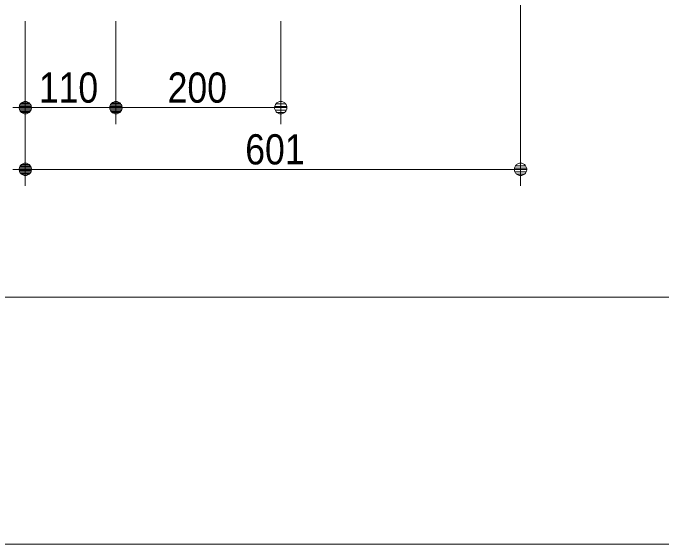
# Model space of a CAD drawing. Units: millimetres, scale not verified. Extents: x -6062 to 6062, y -3045 to 3045.
# Drawn here: x -4738 to -3951, y -2770 to -2125 of the extents above; entities that cross this region are included whole.
import ezdxf
from ezdxf.enums import TextEntityAlignment as Align

# ---------------------------------------------------------------- set-up
doc = ezdxf.new("R2010")
doc.units = ezdxf.units.MM
doc.header["$LTSCALE"] = 20
for name, color, linetype, lineweight in [('0-0_1図面枠', 7, 'Continuous', 9), ('0-2_2寸法-1', 7, 'Continuous', 9), ('0-3_0', 7, 'Continuous', 9)]:
    doc.layers.add(name, color=color, linetype=linetype, lineweight=lineweight)
doc.styles.add('ＭＳ Ｐゴシック', font='')
doc.styles.get('ＭＳ Ｐゴシック').set_extended_font_data('MS PGothic')

# ---------------------------------------------------------------- blocks, each defined once
blk = doc.blocks.new('グループ-2')
at = {"layer": '0-0_1図面枠'}
blk.add_line((-80000, -49400), (80000, -49400), dxfattribs=at)
blk.add_lwpolyline([(-80000, 55400), (80000, 55400), (80000, -55400), (-80000, -55400)], close=True, dxfattribs=at)
blk = doc.blocks.new('図面枠')
at = {"layer": '0-0_1図面枠'}
blk.add_blockref('グループ-2', (0, 0), dxfattribs=at)
blk = doc.blocks.new('_Dot')
at = {"layer": '0-3_0'}
for p, q in [((-10, 0), (-20, 0)), ((9.78, 2), (-9.78, 2)), ((7.99, 6), (-7.99, 6)), ((9.16, -3.98), (-9.16, -3.98)), ((6, -7.98), (-6, -7.98))]:
    blk.add_line(p, q, dxfattribs=at)
for points in [[(10, 0), (9.92, 1.25), (9.69, 2.49), (9.3, 3.68), (8.76, 4.82), (8.09, 5.88), (7.29, 6.85), (6.37, 7.71), (5.36, 8.44), (4.26, 9.05), (3.09, 9.51), (1.87, 9.82), (0.63, 9.98), (-0.63, 9.98), (-1.87, 9.82), (-3.09, 9.51), (-4.26, 9.05), (-5.36, 8.44), (-6.37, 7.71), (-7.29, 6.85), (-8.09, 5.88), (-8.76, 4.82), (-9.3, 3.68), (-9.69, 2.49), (-9.92, 1.25), (-10, 0), (0, 0)], [(-10, 0), (-9.92, -1.25), (-9.69, -2.49), (-9.3, -3.68), (-8.76, -4.82), (-8.09, -5.88), (-7.29, -6.85), (-6.37, -7.71), (-5.36, -8.44), (-4.26, -9.05), (-3.09, -9.51), (-1.87, -9.82), (-0.63, -9.98), (0.63, -9.98), (1.87, -9.82), (3.09, -9.51), (4.26, -9.05), (5.36, -8.44), (6.37, -7.71), (7.29, -6.85), (8.09, -5.88), (8.76, -4.82), (9.3, -3.68), (9.69, -2.49), (9.92, -1.25), (10, 0), (0, 0)]]:
    blk.add_lwpolyline(points, close=True, dxfattribs=at)

msp = doc.modelspace()

# ---------------------------------------------------------------- linework, layer by layer
at = {"layer": '0-2_2寸法-1'}
for p, q in [((-4121.5, -2088), (-4121.5, -2335)), ((-4722.5, -2135), (-4722.5, -2260)), ((-4722.5, -2135), (-4722.5, -2260)), ((-4612.5, -2135), (-4612.5, -2260)), ((-4612.5, -2135), (-4612.5, -2260)), ((-4412.5, -2135), (-4412.5, -2260)), ((-4722.5, -2240), (-4722.5, -2335)), ((-4722.5, -2240), (-4722.5, -2335)), ((-4627.51, -2240), (-4707.49, -2240)), ((-4597.49, -2240), (-4427.51, -2240)), ((-4707.49, -2315), (-4136.51, -2315))]:
    msp.add_line(p, q, dxfattribs=at)

# ---------------------------------------------------------------- block references
at = {"layer": '0-0_1図面枠', "xscale": 0.05, "yscale": 0.05}
msp.add_blockref('図面枠', (-1787.5, 0), dxfattribs=at)
at = {"layer": '0-2_2寸法-1', "xscale": 0.7503418, "yscale": 0.7503418}
for p in [(-4722.5, -2240), (-4612.5, -2240), (-4412.5, -2240), (-4722.5, -2315), (-4121.5, -2315)]:
    msp.add_blockref('_Dot', p, dxfattribs=at)
at = {"layer": '0-2_2寸法-1', "xscale": 0.7503418, "yscale": 0.7503418, "rotation": 180}
for p in [(-4722.5, -2240), (-4612.5, -2240), (-4722.5, -2315)]:
    msp.add_blockref('_Dot', p, dxfattribs=at)

# ---------------------------------------------------------------- texts
at = {"layer": '0-2_2寸法-1', "style": 'ＭＳ Ｐゴシック', "width": 0.9}
for s, p in [('110', (-4706.11, -2244.96)), ('200', (-4549.78, -2244.96)), ('601', (-4455.62, -2319.96))]:
    msp.add_text(s, height=36.66, dxfattribs=at).set_placement(p, align=Align.BOTTOM_LEFT)

doc.saveas('drawing.dxf')
